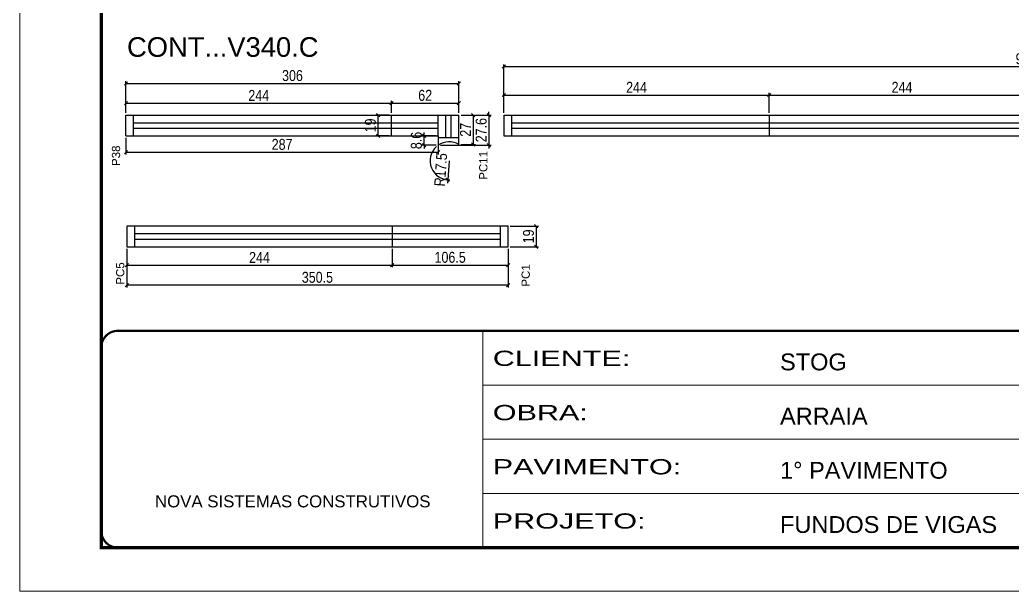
# Model space of a CAD drawing. Extents: x -3394 to 16474, y 3662 to 14397.
# Drawn here: x 5857 to 6769, y 9901 to 10426 of the extents above; entities that cross this region are included whole.
import ezdxf

# ---------------------------------------------------------------- set-up
doc = ezdxf.new("R2010")
doc.units = 0
doc.linetypes.add('CONTINUO', pattern=[0])
doc.linetypes.add('DASHED', pattern=[0.75, 0.5, -0.25])
doc.layers.get('0').update_dxf_attribs({"linetype": 'CONTINUOUS'})
doc.layers.get('Defpoints').update_dxf_attribs({"linetype": 'CONTINUOUS'})
for name, color, linetype in [('COTA', 241, 'CONTINUOUS'), ('NOMENCLATURA', 7, 'CONTINUOUS'), ('Painéis', 200, 'CONTINUOUS'), ('SARR_2.2x7', 40, 'CONTINUOUS')]:
    doc.layers.add(name, color=color, linetype=linetype)
doc.layers.add('Folhas', color=255, linetype='CONTINUOUS', lineweight=9)
doc.layers.add('SARRAFO DE PRESSAO', color=251, linetype='DASHED', lineweight=9)
doc.styles.add('ARIAL', font='arial.ttf')
doc.styles.add('COTA TECNICA', font='techl___.ttf', dxfattribs={"height": 10})
doc.styles.add('Tecnologia', font='')
doc.styles.get('Tecnologia').set_extended_font_data('Forgotten Futurist')
doc.dimstyles.new('PAINEL', dxfattribs={"dimtxt": 10, "dimasz": 3, "dimexe": 3, "dimexo": 3, "dimgap": 3, "dimtad": 1, "dimdec": 1, "dimzin": 12, "dimdsep": 46, "dimtxsty": 'COTA TECNICA', "dimblk1": 'OBLIQUE', "dimblk2": 'OBLIQUE', "dimsah": 1, "dimcen": 0.9, "dimclrd": 4, "dimclre": 4, "dimclrt": 240, "dimadec": 1, "dimazin": 3, "dimtfac": 1, "dimtdec": 1, "dimtmove": 0, "dimatfit": 3, "dimfxl": 1, "dimtolj": 1, "dimtzin": 12, "dimarcsym": 0})

# ---------------------------------------------------------------- blocks, each defined once
blk = doc.blocks.new('9999999999')
at = {"color": 30, "linetype": 'CONTINUO'}
for p, q in [((98564.56, 34230.21), (98564.56, 34429.45)), ((98564.56, 34379.64), (99583.98, 34379.64)), ((98564.56, 34329.83), (99487.98, 34329.83)), ((98564.56, 34280.02), (99487.98, 34280.02))]:
    blk.add_line(p, q, dxfattribs=at)
at = {"color": 30, "linetype": 'CONTINUO', "const_width": 2}
blk.add_lwpolyline([(99583.98, 34230.21), (99583.98, 34414.45, 0.414214), (99568.98, 34429.45), (98228.98, 34429.45, 0.414214), (98213.98, 34414.45), (98213.98, 34245.21, 0.414214), (98228.98, 34230.21), (99583.98, 34230.21)], format="xyb", dxfattribs=at)
at = {"layer": 'Folhas'}
blk.add_lwpolyline([(98138.98, 34190.21), (99623.98, 34190.21), (99623.98, 35240.21), (98138.98, 35240.21)], close=True, dxfattribs=at)
at = {"layer": 'Folhas', "color": 30, "const_width": 3}
blk.add_lwpolyline([(98213.98, 34230.21), (99583.98, 34230.21), (99583.98, 35200.21), (98213.98, 35200.21)], close=True, dxfattribs=at)
at = {"color": 7, "linetype": 'Continuous', "ltscale": 5, "style": 'ARIAL'}
for s, height, p in [('STOG', 15.483, (98837.68, 34393.13)), ('ARRAIA', 15.483, (98837.68, 34343.32)), ('1° PAVIMENTO', 15.4829, (98837.68, 34293.51)), ('NOVA SISTEMAS CONSTRUTIVOS', 11.0592, (98263.19, 34267.21)), ('FUNDOS DE VIGAS', 15.4829, (98837.68, 34243.7))]:
    blk.add_text(s, height=height, dxfattribs=at).set_placement(p)
at = {"layer": 'Folhas', "color": 7, "style": 'Tecnologia', "width": 1.5}
for s, p in [('CLIENTE:', (98573.65, 34397.17)), ('OBRA:', (98573.65, 34347.31)), ('PAVIMENTO:', (98573.65, 34297.5)), ('PROJETO:', (98573.65, 34247.69))]:
    blk.add_text(s, height=14, dxfattribs=at).set_placement(p)
blk = doc.blocks.new('_Oblique')
at = {"color": 0, "linetype": 'ByBlock', "lineweight": -2}
blk.add_line((-0.5, -0.5), (0.5, 0.5), dxfattribs=at)
blk = doc.blocks.new('*D383')
at = {"layer": 'COTA', "color": 4, "linetype": 'Continuous', "lineweight": -2, "transparency": 16777216}
for p, q in [((5954.76, 10340.3), (5954.76, 10369.33)), ((5954.76, 10367.33), (6260.76, 10367.33)), ((6260.76, 10340.3), (6260.76, 10369.33))]:
    blk.add_line(p, q, dxfattribs=at)
at = {"layer": 'Defpoints', "color": 0, "linetype": 'Continuous', "transparency": 16777216}
for p in [(6260.76, 10367.33), (5954.76, 10338.3), (6260.76, 10338.3)]:
    blk.add_point(p, dxfattribs=at)
at = {"layer": 'COTA', "color": 4, "linetype": 'Continuous', "lineweight": -2, "transparency": 16777216, "xscale": 3, "yscale": 3, "zscale": 3, "rotation": 180}
blk.add_blockref('_Oblique', (5954.76, 10367.33), dxfattribs=at)
at = {"layer": 'COTA', "color": 4, "linetype": 'Continuous', "lineweight": -2, "transparency": 16777216, "xscale": 3, "yscale": 3, "zscale": 3}
blk.add_blockref('_Oblique', (6260.76, 10367.33), dxfattribs=at)
at = {"layer": 'COTA', "color": 240, "linetype": 'Continuous', "transparency": 16777216, "insert": (6107.76, 10374.55), "char_height": 10, "attachment_point": 5, "style": 'COTA TECNICA'}
blk.add_mtext('\\A1;306', dxfattribs=at)
blk = doc.blocks.new('*D384')
at = {"layer": 'COTA', "color": 4, "linetype": 'Continuous', "lineweight": -2, "transparency": 16777216}
for p, q in [((5954.76, 10340.3), (5954.76, 10351.3)), ((5954.76, 10349.3), (6198.76, 10349.3)), ((6198.76, 10340.3), (6198.76, 10351.3))]:
    blk.add_line(p, q, dxfattribs=at)
at = {"layer": 'Defpoints', "color": 0, "linetype": 'Continuous', "transparency": 16777216}
for p in [(6198.76, 10349.3), (5954.76, 10338.3), (6198.76, 10338.3)]:
    blk.add_point(p, dxfattribs=at)
at = {"layer": 'COTA', "color": 4, "linetype": 'Continuous', "lineweight": -2, "transparency": 16777216, "xscale": 3, "yscale": 3, "zscale": 3, "rotation": 180}
blk.add_blockref('_Oblique', (5954.76, 10349.3), dxfattribs=at)
at = {"layer": 'COTA', "color": 4, "linetype": 'Continuous', "lineweight": -2, "transparency": 16777216, "xscale": 3, "yscale": 3, "zscale": 3}
blk.add_blockref('_Oblique', (6198.76, 10349.3), dxfattribs=at)
at = {"layer": 'COTA', "color": 240, "linetype": 'Continuous', "transparency": 16777216, "insert": (6076.76, 10356.37), "char_height": 10, "attachment_point": 5, "style": 'COTA TECNICA'}
blk.add_mtext('\\A1;244', dxfattribs=at)
blk = doc.blocks.new('*D385')
at = {"layer": 'COTA', "color": 4, "linetype": 'Continuous', "lineweight": -2, "transparency": 16777216}
for p, q in [((6198.76, 10340.3), (6198.76, 10351.3)), ((6198.76, 10349.3), (6260.76, 10349.3)), ((6260.76, 10340.3), (6260.76, 10351.3))]:
    blk.add_line(p, q, dxfattribs=at)
at = {"layer": 'Defpoints', "color": 0, "linetype": 'Continuous', "transparency": 16777216}
for p in [(6260.76, 10349.3), (6198.76, 10338.3), (6260.76, 10338.3)]:
    blk.add_point(p, dxfattribs=at)
at = {"layer": 'COTA', "color": 4, "linetype": 'Continuous', "lineweight": -2, "transparency": 16777216, "xscale": 3, "yscale": 3, "zscale": 3, "rotation": 180}
blk.add_blockref('_Oblique', (6198.76, 10349.3), dxfattribs=at)
at = {"layer": 'COTA', "color": 4, "linetype": 'Continuous', "lineweight": -2, "transparency": 16777216, "xscale": 3, "yscale": 3, "zscale": 3}
blk.add_blockref('_Oblique', (6260.76, 10349.3), dxfattribs=at)
at = {"layer": 'COTA', "color": 240, "linetype": 'Continuous', "transparency": 16777216, "insert": (6229.76, 10356.4), "char_height": 10, "attachment_point": 5, "style": 'COTA TECNICA'}
blk.add_mtext('\\A1;62', dxfattribs=at)
blk = doc.blocks.new('*D386')
at = {"layer": 'COTA', "color": 4, "linetype": 'Continuous', "lineweight": -2, "transparency": 16777216}
for p, q in [((6262.76, 10338.3), (6290.36, 10338.3)), ((6288.36, 10338.3), (6288.36, 10341.3)), ((6288.36, 10338.3), (6288.36, 10310.66)), ((6243.76, 10310.66), (6290.36, 10310.66)), ((6288.36, 10310.66), (6288.36, 10307.66))]:
    blk.add_line(p, q, dxfattribs=at)
at = {"layer": 'Defpoints', "color": 0, "linetype": 'Continuous', "transparency": 16777216}
for p in [(6260.76, 10338.3), (6241.76, 10310.66), (6288.36, 10310.66)]:
    blk.add_point(p, dxfattribs=at)
at = {"layer": 'COTA', "color": 4, "linetype": 'Continuous', "lineweight": -2, "transparency": 16777216, "xscale": 3, "yscale": 3, "zscale": 3}
for p, rotation in [((6288.36, 10338.3), 270), ((6288.36, 10310.66), 90)]:
    blk.add_blockref('_Oblique', p, dxfattribs=dict(at, rotation=rotation))
at = {"layer": 'COTA', "color": 240, "linetype": 'Continuous', "transparency": 16777216, "insert": (6281.26, 10324.48), "char_height": 10, "attachment_point": 5, "rotation": 90, "style": 'COTA TECNICA'}
blk.add_mtext('\\A1;27.6', dxfattribs=at)
blk = doc.blocks.new('*D387')
at = {"layer": 'COTA', "color": 4, "linetype": 'Continuous', "lineweight": -2, "transparency": 16777216}
for p, q in [((6262.76, 10338.3), (6275.88, 10338.3)), ((6273.88, 10338.3), (6273.88, 10311.31)), ((6262.76, 10311.31), (6275.88, 10311.31))]:
    blk.add_line(p, q, dxfattribs=at)
at = {"layer": 'Defpoints', "color": 0, "linetype": 'Continuous', "transparency": 16777216}
for p in [(6260.76, 10338.3), (6260.76, 10311.31), (6273.88, 10311.31)]:
    blk.add_point(p, dxfattribs=at)
at = {"layer": 'COTA', "color": 4, "linetype": 'Continuous', "lineweight": -2, "transparency": 16777216, "xscale": 3, "yscale": 3, "zscale": 3}
for p, rotation in [((6273.88, 10338.3), 90), ((6273.88, 10311.31), 270)]:
    blk.add_blockref('_Oblique', p, dxfattribs=dict(at, rotation=rotation))
at = {"layer": 'COTA', "color": 240, "linetype": 'Continuous', "transparency": 16777216, "insert": (6266.81, 10324.8), "char_height": 10, "attachment_point": 5, "rotation": 90, "style": 'COTA TECNICA'}
blk.add_mtext('\\A1;27', dxfattribs=at)
blk = doc.blocks.new('*D388')
at = {"layer": 'COTA', "color": 4, "linetype": 'Continuous', "lineweight": -2, "transparency": 16777216}
for p, q in [((6239.76, 10319.3), (6226.79, 10319.3)), ((6228.79, 10319.3), (6228.79, 10322.3)), ((6228.79, 10310.66), (6228.79, 10319.3)), ((6239.76, 10310.66), (6226.79, 10310.66)), ((6228.79, 10310.66), (6228.79, 10307.66))]:
    blk.add_line(p, q, dxfattribs=at)
at = {"layer": 'Defpoints', "color": 0, "linetype": 'Continuous', "transparency": 16777216}
for p in [(6228.79, 10319.3), (6241.76, 10319.3), (6241.76, 10310.66)]:
    blk.add_point(p, dxfattribs=at)
at = {"layer": 'COTA', "color": 4, "linetype": 'Continuous', "lineweight": -2, "transparency": 16777216, "xscale": 3, "yscale": 3, "zscale": 3}
for p, rotation in [((6228.79, 10319.3), 270), ((6228.79, 10310.66), 90)]:
    blk.add_blockref('_Oblique', p, dxfattribs=dict(at, rotation=rotation))
at = {"layer": 'COTA', "color": 240, "linetype": 'Continuous', "transparency": 16777216, "insert": (6221.67, 10314.98), "char_height": 10, "attachment_point": 5, "rotation": 90, "style": 'COTA TECNICA'}
blk.add_mtext('\\A1;8.6', dxfattribs=at)
blk = doc.blocks.new('*D389')
at = {"layer": 'COTA', "color": 4, "linetype": 'Continuous', "lineweight": -2, "transparency": 16777216}
for p, q in [((6302.02, 10340.3), (6302.02, 10358.76)), ((6302.02, 10356.76), (6546.02, 10356.76)), ((6546.02, 10340.3), (6546.02, 10358.76))]:
    blk.add_line(p, q, dxfattribs=at)
at = {"layer": 'Defpoints', "color": 0, "linetype": 'Continuous', "transparency": 16777216}
for p in [(6546.02, 10356.76), (6302.02, 10338.3), (6546.02, 10338.3)]:
    blk.add_point(p, dxfattribs=at)
at = {"layer": 'COTA', "color": 4, "linetype": 'Continuous', "lineweight": -2, "transparency": 16777216, "xscale": 3, "yscale": 3, "zscale": 3, "rotation": 180}
blk.add_blockref('_Oblique', (6302.02, 10356.76), dxfattribs=at)
at = {"layer": 'COTA', "color": 4, "linetype": 'Continuous', "lineweight": -2, "transparency": 16777216, "xscale": 3, "yscale": 3, "zscale": 3}
blk.add_blockref('_Oblique', (6546.02, 10356.76), dxfattribs=at)
at = {"layer": 'COTA', "color": 240, "linetype": 'Continuous', "transparency": 16777216, "insert": (6424.02, 10363.83), "char_height": 10, "attachment_point": 5, "style": 'COTA TECNICA'}
blk.add_mtext('\\A1;244', dxfattribs=at)
blk = doc.blocks.new('*D390')
at = {"layer": 'COTA', "color": 4, "linetype": 'Continuous', "lineweight": -2, "transparency": 16777216}
for p, q in [((6546.02, 10340.3), (6546.02, 10358.76)), ((6546.02, 10356.76), (6790.02, 10356.76)), ((6790.02, 10340.3), (6790.02, 10358.76))]:
    blk.add_line(p, q, dxfattribs=at)
at = {"layer": 'Defpoints', "color": 0, "linetype": 'Continuous', "transparency": 16777216}
for p in [(6790.02, 10356.76), (6546.02, 10338.3), (6790.02, 10338.3)]:
    blk.add_point(p, dxfattribs=at)
at = {"layer": 'COTA', "color": 4, "linetype": 'Continuous', "lineweight": -2, "transparency": 16777216, "xscale": 3, "yscale": 3, "zscale": 3, "rotation": 180}
blk.add_blockref('_Oblique', (6546.02, 10356.76), dxfattribs=at)
at = {"layer": 'COTA', "color": 4, "linetype": 'Continuous', "lineweight": -2, "transparency": 16777216, "xscale": 3, "yscale": 3, "zscale": 3}
blk.add_blockref('_Oblique', (6790.02, 10356.76), dxfattribs=at)
at = {"layer": 'COTA', "color": 240, "linetype": 'Continuous', "transparency": 16777216, "insert": (6668.02, 10363.83), "char_height": 10, "attachment_point": 5, "style": 'COTA TECNICA'}
blk.add_mtext('\\A1;244', dxfattribs=at)
blk = doc.blocks.new('*D398')
at = {"layer": 'COTA', "color": 4, "linetype": 'Continuous', "lineweight": -2, "transparency": 16777216}
for p, q in [((6251.76, 10296.3), (6250.54, 10278.84)), ((6250.54, 10278.84), (6250.34, 10275.85))]:
    blk.add_line(p, q, dxfattribs=at)
blk.add_arc((6251.76, 10296.3), 17.5, 131.39799, 272.57101, dxfattribs=at)
at = {"layer": 'Defpoints', "color": 0, "linetype": 'Continuous', "transparency": 16777216}
for p in [(6251.76, 10296.3), (6250.54, 10278.84)]:
    blk.add_point(p, dxfattribs=at)
at = {"layer": 'COTA', "color": 4, "linetype": 'Continuous', "lineweight": -2, "transparency": 16777216, "xscale": 3, "yscale": 3, "zscale": 3, "rotation": 86.0229187291602}
blk.add_blockref('_Oblique', (6250.54, 10278.84), dxfattribs=at)
at = {"layer": 'COTA', "color": 240, "linetype": 'Continuous', "transparency": 16777216, "insert": (6244.06, 10288.06), "char_height": 10, "attachment_point": 5, "rotation": 86.02292, "style": 'COTA TECNICA'}
blk.add_mtext('\\A1;R17.5', dxfattribs=at)
blk = doc.blocks.new('*D399')
at = {"layer": 'COTA', "color": 4, "linetype": 'Continuous', "lineweight": -2, "transparency": 16777216}
for p, q in [((5954.76, 10317.3), (5954.76, 10302.23)), ((6241.76, 10317.3), (6241.76, 10302.23)), ((5954.76, 10304.23), (6241.76, 10304.23))]:
    blk.add_line(p, q, dxfattribs=at)
at = {"layer": 'Defpoints', "color": 0, "linetype": 'Continuous', "transparency": 16777216}
for p in [(5954.76, 10319.3), (6241.76, 10319.3), (6241.76, 10304.23)]:
    blk.add_point(p, dxfattribs=at)
at = {"layer": 'COTA', "color": 4, "linetype": 'Continuous', "lineweight": -2, "transparency": 16777216, "xscale": 3, "yscale": 3, "zscale": 3, "rotation": 180}
blk.add_blockref('_Oblique', (5954.76, 10304.23), dxfattribs=at)
at = {"layer": 'COTA', "color": 4, "linetype": 'Continuous', "lineweight": -2, "transparency": 16777216, "xscale": 3, "yscale": 3, "zscale": 3}
blk.add_blockref('_Oblique', (6241.76, 10304.23), dxfattribs=at)
at = {"layer": 'COTA', "color": 240, "linetype": 'Continuous', "transparency": 16777216, "insert": (6098.26, 10311.33), "char_height": 10, "attachment_point": 5, "style": 'COTA TECNICA'}
blk.add_mtext('\\A1;287', dxfattribs=at)
blk = doc.blocks.new('*D401')
at = {"layer": 'COTA', "color": 4, "linetype": 'Continuous', "lineweight": -2, "transparency": 16777216}
for p, q in [((6196.76, 10338.3), (6184.48, 10338.3)), ((6186.48, 10319.3), (6186.48, 10338.3)), ((6196.76, 10319.3), (6184.48, 10319.3))]:
    blk.add_line(p, q, dxfattribs=at)
at = {"layer": 'Defpoints', "color": 0, "linetype": 'Continuous', "transparency": 16777216}
for p in [(6186.48, 10338.3), (6198.76, 10338.3), (6198.76, 10319.3)]:
    blk.add_point(p, dxfattribs=at)
at = {"layer": 'COTA', "color": 4, "linetype": 'Continuous', "lineweight": -2, "transparency": 16777216, "xscale": 3, "yscale": 3, "zscale": 3}
for p, rotation in [((6186.48, 10338.3), 90), ((6186.48, 10319.3), 270)]:
    blk.add_blockref('_Oblique', p, dxfattribs=dict(at, rotation=rotation))
at = {"layer": 'COTA', "color": 240, "linetype": 'Continuous', "transparency": 16777216, "insert": (6179.39, 10328.8), "char_height": 10, "attachment_point": 5, "rotation": 90, "style": 'COTA TECNICA'}
blk.add_mtext('\\A1;19', dxfattribs=at)
blk = doc.blocks.new('*D402')
at = {"layer": 'COTA', "color": 4, "linetype": 'Continuous', "lineweight": -2, "transparency": 16777216}
for p, q in [((6302.02, 10340.3), (6302.02, 10384.88)), ((6302.02, 10382.88), (7271.52, 10382.88)), ((7271.52, 10340.3), (7271.52, 10384.88))]:
    blk.add_line(p, q, dxfattribs=at)
at = {"layer": 'Defpoints', "color": 0, "linetype": 'Continuous', "transparency": 16777216}
for p in [(7271.52, 10382.88), (6302.02, 10338.3), (7271.52, 10338.3)]:
    blk.add_point(p, dxfattribs=at)
at = {"layer": 'COTA', "color": 4, "linetype": 'Continuous', "lineweight": -2, "transparency": 16777216, "xscale": 3, "yscale": 3, "zscale": 3, "rotation": 180}
blk.add_blockref('_Oblique', (6302.02, 10382.88), dxfattribs=at)
at = {"layer": 'COTA', "color": 4, "linetype": 'Continuous', "lineweight": -2, "transparency": 16777216, "xscale": 3, "yscale": 3, "zscale": 3}
blk.add_blockref('_Oblique', (7271.52, 10382.88), dxfattribs=at)
at = {"layer": 'COTA', "color": 240, "linetype": 'Continuous', "transparency": 16777216, "insert": (6786.77, 10390.01), "char_height": 10, "attachment_point": 5, "style": 'COTA TECNICA'}
blk.add_mtext('\\A1;969.5', dxfattribs=at)
blk = doc.blocks.new('*D403')
at = {"layer": 'COTA', "color": 4, "linetype": 'Continuous', "lineweight": -2, "transparency": 16777216}
for p, q in [((6307.94, 10236.33), (6333.81, 10236.33)), ((6331.81, 10236.33), (6331.81, 10217.33)), ((6307.94, 10217.33), (6333.81, 10217.33))]:
    blk.add_line(p, q, dxfattribs=at)
at = {"layer": 'Defpoints', "color": 0, "linetype": 'Continuous', "transparency": 16777216}
for p in [(6305.94, 10236.33), (6305.94, 10217.33), (6331.81, 10217.33)]:
    blk.add_point(p, dxfattribs=at)
at = {"layer": 'COTA', "color": 4, "linetype": 'Continuous', "lineweight": -2, "transparency": 16777216, "xscale": 3, "yscale": 3, "zscale": 3}
for p, rotation in [((6331.81, 10236.33), 90), ((6331.81, 10217.33), 270)]:
    blk.add_blockref('_Oblique', p, dxfattribs=dict(at, rotation=rotation))
at = {"layer": 'COTA', "color": 240, "linetype": 'Continuous', "transparency": 16777216, "insert": (6324.72, 10226.83), "char_height": 10, "attachment_point": 5, "rotation": 90, "style": 'COTA TECNICA'}
blk.add_mtext('\\A1;19', dxfattribs=at)
blk = doc.blocks.new('*D404')
at = {"layer": 'COTA', "color": 4, "linetype": 'Continuous', "lineweight": -2, "transparency": 16777216}
for p, q in [((5955.48, 10215.33), (5955.48, 10179.95)), ((6305.94, 10215.33), (6305.94, 10179.95)), ((6305.94, 10181.95), (5955.48, 10181.95))]:
    blk.add_line(p, q, dxfattribs=at)
at = {"layer": 'Defpoints', "color": 0, "linetype": 'Continuous', "transparency": 16777216}
for p in [(5955.48, 10217.33), (6305.94, 10217.33), (5955.48, 10181.95)]:
    blk.add_point(p, dxfattribs=at)
at = {"layer": 'COTA', "color": 4, "linetype": 'Continuous', "lineweight": -2, "transparency": 16777216, "xscale": 3, "yscale": 3, "zscale": 3, "rotation": 180}
blk.add_blockref('_Oblique', (5955.48, 10181.95), dxfattribs=at)
at = {"layer": 'COTA', "color": 4, "linetype": 'Continuous', "lineweight": -2, "transparency": 16777216, "xscale": 3, "yscale": 3, "zscale": 3}
blk.add_blockref('_Oblique', (6305.94, 10181.95), dxfattribs=at)
at = {"layer": 'COTA', "color": 240, "linetype": 'Continuous', "transparency": 16777216, "insert": (6130.71, 10189.17), "char_height": 10, "attachment_point": 5, "style": 'COTA TECNICA'}
blk.add_mtext('\\A1;350.5', dxfattribs=at)
blk = doc.blocks.new('*D405')
at = {"layer": 'COTA', "color": 4, "linetype": 'Continuous', "lineweight": -2, "transparency": 16777216}
for p, q in [((5955.48, 10215.33), (5955.48, 10198.43)), ((6199.48, 10215.33), (6199.48, 10198.43)), ((5955.48, 10200.43), (6199.48, 10200.43))]:
    blk.add_line(p, q, dxfattribs=at)
at = {"layer": 'Defpoints', "color": 0, "linetype": 'Continuous', "transparency": 16777216}
for p in [(5955.48, 10217.33), (6199.48, 10217.33), (6199.48, 10200.43)]:
    blk.add_point(p, dxfattribs=at)
at = {"layer": 'COTA', "color": 4, "linetype": 'Continuous', "lineweight": -2, "transparency": 16777216, "xscale": 3, "yscale": 3, "zscale": 3, "rotation": 180}
blk.add_blockref('_Oblique', (5955.48, 10200.43), dxfattribs=at)
at = {"layer": 'COTA', "color": 4, "linetype": 'Continuous', "lineweight": -2, "transparency": 16777216, "xscale": 3, "yscale": 3, "zscale": 3}
blk.add_blockref('_Oblique', (6199.48, 10200.43), dxfattribs=at)
at = {"layer": 'COTA', "color": 240, "linetype": 'Continuous', "transparency": 16777216, "insert": (6077.48, 10207.5), "char_height": 10, "attachment_point": 5, "style": 'COTA TECNICA'}
blk.add_mtext('\\A1;244', dxfattribs=at)
blk = doc.blocks.new('*D406')
at = {"layer": 'COTA', "color": 4, "linetype": 'Continuous', "lineweight": -2, "transparency": 16777216}
for p, q in [((6199.48, 10215.33), (6199.48, 10198.43)), ((6305.94, 10215.33), (6305.94, 10198.43)), ((6199.48, 10200.43), (6305.94, 10200.43))]:
    blk.add_line(p, q, dxfattribs=at)
at = {"layer": 'Defpoints', "color": 0, "linetype": 'Continuous', "transparency": 16777216}
for p in [(6199.48, 10217.33), (6305.94, 10217.33), (6305.94, 10200.43)]:
    blk.add_point(p, dxfattribs=at)
at = {"layer": 'COTA', "color": 4, "linetype": 'Continuous', "lineweight": -2, "transparency": 16777216, "xscale": 3, "yscale": 3, "zscale": 3, "rotation": 180}
blk.add_blockref('_Oblique', (6199.48, 10200.43), dxfattribs=at)
at = {"layer": 'COTA', "color": 4, "linetype": 'Continuous', "lineweight": -2, "transparency": 16777216, "xscale": 3, "yscale": 3, "zscale": 3}
blk.add_blockref('_Oblique', (6305.94, 10200.43), dxfattribs=at)
at = {"layer": 'COTA', "color": 240, "linetype": 'Continuous', "transparency": 16777216, "insert": (6252.71, 10207.54), "char_height": 10, "attachment_point": 5, "style": 'COTA TECNICA'}
blk.add_mtext('\\A1;106.5', dxfattribs=at)

msp = doc.modelspace()

# ---------------------------------------------------------------- linework, layer by layer
at = {"layer": 'Painéis', "linetype": 'Continuous'}
for p, q in [((5954.76, 10338.3), (6260.76, 10338.3)), ((5954.76, 10319.3), (5954.76, 10338.3)), ((6198.76, 10319.3), (6198.76, 10338.3)), ((6302.02, 10338.3), (7271.52, 10338.3)), ((6302.02, 10338.3), (6302.02, 10319.3)), ((6546.02, 10338.3), (6546.02, 10319.3)), ((5954.76, 10319.3), (6241.76, 10319.3)), ((6302.02, 10319.3), (7252.52, 10319.3)), ((6305.94, 10236.33), (5955.48, 10236.33)), ((5955.48, 10236.33), (5955.48, 10217.33)), ((6199.48, 10236.33), (6199.48, 10217.33)), ((6305.94, 10217.33), (6305.94, 10236.33)), ((5955.48, 10217.33), (6305.94, 10217.33))]:
    msp.add_line(p, q, dxfattribs=at)
for points in [[(6260.76, 10311.31), (6260.76, 10313.8), (6260.76, 10338.3)], [(6241.76, 10319.3), (6241.76, 10313.8), (6241.76, 10310.66)]]:
    msp.add_lwpolyline(points, dxfattribs=at)
msp.add_arc((6251.76, 10296.3), 17.5, 59.05028, 124.8499, dxfattribs=at)
at = {"layer": 'SARR_2.2x7', "ltscale": 25}
for p, q in [((5961.76, 10319.3), (5961.76, 10338.3)), ((6241.76, 10319.3), (6241.76, 10338.3)), ((6248.76, 10317.66), (6248.76, 10338.3)), ((6309.02, 10338.3), (6309.02, 10319.3)), ((5961.76, 10331.3), (6241.76, 10331.3)), ((5961.76, 10326.3), (6241.76, 10326.3)), ((6309.02, 10331.3), (6546.02, 10331.3)), ((6309.02, 10326.3), (6546.02, 10326.3)), ((6546.02, 10331.3), (6790.02, 10331.3)), ((6546.02, 10326.3), (6790.02, 10326.3)), ((6241.76, 10317.66), (6260.76, 10317.66)), ((5962.48, 10236.33), (5962.48, 10217.33)), ((6298.94, 10217.33), (6298.94, 10236.33)), ((6199.48, 10229.33), (5962.48, 10229.33)), ((5962.48, 10224.33), (6199.48, 10224.33)), ((6298.94, 10229.33), (6199.48, 10229.33)), ((6199.48, 10224.33), (6298.94, 10224.33))]:
    msp.add_line(p, q, dxfattribs=at)
msp.add_lwpolyline([(6253.76, 10317.66), (6253.76, 10338.3)], dxfattribs=at)

# ---------------------------------------------------------------- block references
at = {"layer": 'SARRAFO DE PRESSAO', "color": 6, "linetype": 'ByBlock'}
msp.add_blockref('9999999999', (-92281.77, -24289.38), dxfattribs=at)

# ---------------------------------------------------------------- texts
at = {"layer": 'NOMENCLATURA', "linetype": 'Continuous', "style": 'ARIAL'}
msp.add_text('CONT...V340.C', height=18, dxfattribs=at).set_placement((5955.69, 10391.87))
for s, p in [('P38', (5949.37, 10291.52)), ('PC11', (6286.94, 10278.89)), ('PC5', (5953.23, 10182.47)), ('PC1', (6325.92, 10180.66))]:
    msp.add_text(s, height=7.567, rotation=90, dxfattribs=at).set_placement(p)

# ---------------------------------------------------------------- dimensions: what is measured, and where the dimension line sits
at = {"layer": 'COTA', "linetype": 'Continuous'}
for base, p1, p2, override, picture, middle in [((7271.52, 10382.88), (6302.02, 10338.3), (7271.52, 10338.3), {"dimexe": 2, "dimexo": 2, "dimgap": 2, "dimadec": 8, "dimtix": 1, "dimatfit": 2, "dimldrblk": 'Oblique'}, '*D402', (6786.77, 10390.01)), ((6260.76, 10367.33), (5954.76, 10338.3), (6260.76, 10338.3), {"dimexe": 2, "dimexo": 2, "dimgap": 2, "dimadec": 8, "dimtix": 1, "dimatfit": 2, "dimldrblk": 'Oblique'}, '*D383', (6107.76, 10374.55)), ((6546.02, 10356.76), (6302.02, 10338.3), (6546.02, 10338.3), {"dimexe": 2, "dimexo": 2, "dimgap": 2, "dimadec": 8, "dimtix": 1, "dimatfit": 2, "dimldrblk": 'Oblique'}, '*D389', (6424.02, 10363.83)), ((6790.02, 10356.76), (6546.02, 10338.3), (6790.02, 10338.3), {"dimexe": 2, "dimexo": 2, "dimgap": 2, "dimadec": 8, "dimtix": 1, "dimtmove": 1, "dimatfit": 2, "dimldrblk": 'Oblique'}, '*D390', (6668.02, 10363.83)), ((6198.76, 10349.3), (5954.76, 10338.3), (6198.76, 10338.3), {"dimexe": 2, "dimexo": 2, "dimgap": 2, "dimadec": 8, "dimtix": 1, "dimatfit": 2, "dimldrblk": 'Oblique'}, '*D384', (6076.76, 10356.37)), ((6260.76, 10349.3), (6198.76, 10338.3), (6260.76, 10338.3), {"dimexe": 2, "dimexo": 2, "dimgap": 2, "dimadec": 8, "dimtix": 1, "dimtmove": 1, "dimatfit": 2, "dimldrblk": 'Oblique'}, '*D385', (6229.76, 10356.4)), ((6241.76, 10304.23), (5954.76, 10319.3), (6241.76, 10319.3), {"dimexe": 2, "dimexo": 2, "dimgap": 2, "dimadec": 8, "dimtix": 1, "dimatfit": 2, "dimldrblk": 'Oblique'}, '*D399', (6098.26, 10311.33)), ((5955.48, 10181.95), (6305.94, 10217.33), (5955.48, 10217.33), {"dimexe": 2, "dimexo": 2, "dimgap": 2, "dimadec": 8, "dimtix": 1, "dimatfit": 2, "dimldrblk": 'Oblique'}, '*D404', (6130.71, 10189.17)), ((6199.48, 10200.43), (5955.48, 10217.33), (6199.48, 10217.33), {"dimexe": 2, "dimexo": 2, "dimgap": 2, "dimadec": 8, "dimtix": 1, "dimatfit": 2, "dimldrblk": 'Oblique'}, '*D405', (6077.48, 10207.5)), ((6305.94, 10200.43), (6199.48, 10217.33), (6305.94, 10217.33), {"dimexe": 2, "dimexo": 2, "dimgap": 2, "dimadec": 8, "dimtix": 1, "dimtmove": 1, "dimatfit": 2, "dimldrblk": 'Oblique'}, '*D406', (6252.71, 10207.54))]:
    dim = msp.add_linear_dim(base=base, p1=p1, p2=p2, dimstyle='PAINEL', override=override, dxfattribs=at)
    dim.commit()
    dim.dimension.update_dxf_attribs({"geometry": picture, "text_midpoint": middle})
dim = msp.add_linear_dim(base=(6186.48, 10338.3), p1=(6198.76, 10319.3), p2=(6198.76, 10338.3), angle=90, dimstyle='PAINEL', override={"dimexe": 2, "dimexo": 2, "dimgap": 2, "dimadec": 8, "dimtix": 1, "dimatfit": 2, "dimldrblk": 'Oblique'}, dxfattribs=at)
dim.commit()
dim.dimension.update_dxf_attribs({"geometry": '*D401', "text_midpoint": (6186.48, 10328.8), "dimtype": 160})
for base, p1, p2, picture, middle in [((6288.36, 10310.66), (6260.76, 10338.3), (6241.76, 10310.66), '*D386', (6281.26, 10324.48)), ((6273.88, 10311.31), (6260.76, 10338.3), (6260.76, 10311.31), '*D387', (6266.81, 10324.8)), ((6228.79, 10319.3), (6241.76, 10310.66), (6241.76, 10319.3), '*D388', (6221.67, 10314.98)), ((6331.81, 10217.33), (6305.94, 10236.33), (6305.94, 10217.33), '*D403', (6324.72, 10226.83))]:
    dim = msp.add_linear_dim(base=base, p1=p1, p2=p2, angle=90, dimstyle='PAINEL', override={"dimexe": 2, "dimexo": 2, "dimgap": 2, "dimadec": 8, "dimtix": 1, "dimatfit": 2, "dimldrblk": 'Oblique'}, dxfattribs=at)
    dim.commit()
    dim.dimension.update_dxf_attribs({"geometry": picture, "text_midpoint": middle})
dim = msp.add_radius_dim(center=(6251.76, 10296.3), mpoint=(6250.54, 10278.84), dimstyle='PAINEL', override={"dimexe": 2, "dimexo": 2, "dimgap": 2, "dimadec": 8, "dimtix": 1, "dimatfit": 2, "dimldrblk": 'Oblique'}, dxfattribs=at)
dim.commit()
dim.dimension.update_dxf_attribs({"geometry": '*D398', "text_midpoint": (6244.06, 10288.06)})

doc.saveas('drawing.dxf')
